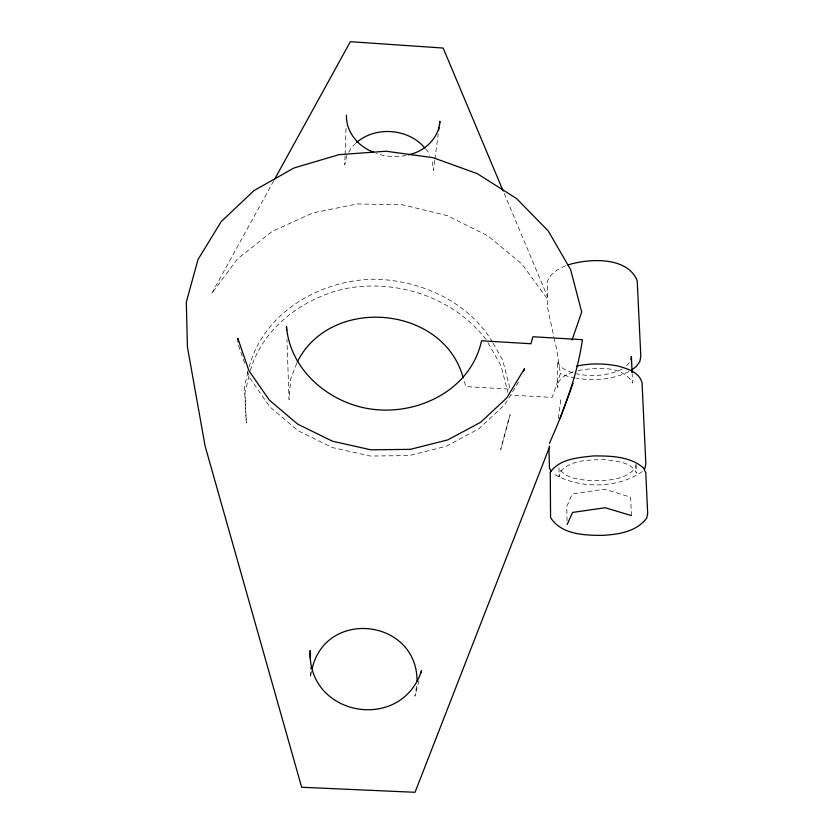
<?xml version="1.0" encoding="UTF-8"?>
<svg xmlns="http://www.w3.org/2000/svg" width="834" height="834" viewBox="0 0 834 834"><rect width="100%" height="100%" fill="white"/><g stroke="black" fill="none" stroke-linecap="round" stroke-linejoin="round"><path stroke-width="0.63" stroke-dasharray="4.17 3.13" d="M345.067 155.812L344.755 164.705L346.902 155.374M345.109 154.54L346.11 125.298M434.754 160.347L433.43 170.428L432.231 160.899M434.921 159.085L438.225 133.899M558.248 418.459L560.823 399.663M416.562 686.236L414.915 696.192L419.366 679.105M636.092 464.184L635.362 468.155C624.635 480.665 605.849 480.634 590.628 480.749C579.63 479.362 565.066 478.737 558.989 467.905L559.124 476.746L559.374 472.826C569.653 459.482 589.336 459.92 604.681 459.68C615.68 461.181 631.098 461.577 636.478 473.097L636.144 465.455M311.614 671.214L310.373 677.385L310.3 667.169M247.979 371.943L244.404 386.663L246.311 422.942L244.977 392.533L249.116 375.456M249.168 367.033C263.669 311.853 322.174 278.598 377.051 279.254C422.285 280.943 469.062 302.346 492.54 342.232M250.294 370.588C262.585 327.918 302.586 298.343 344.755 288.762C396.65 278.514 453.362 297.3 486.097 339.511M554.11 337.864L556.768 349.79L560.375 373.653L552.139 397.432L511.106 395.076M296.789 363.249L290.732 378.97L289.044 399.632L286.938 339.417M273.719 180.842L211.555 293.756L237.461 258.947L271.967 231.55L312.74 212.941L357.254 203.934L402.947 204.862L447.243 215.631L487.671 235.668L521.834 263.982L547.563 299.135M348.768 152.205L351.885 146.93L355.628 143.427M518.55 381.972L504.862 404.542L478.987 428.718L446.419 446.2L409.317 455.583L370.317 456.042L332.266 447.514L297.926 430.625L269.726 406.711L249.533 377.594L246.687 369.253M629.472 362.727L625.802 366.564M642.347 471.512C618.213 488.86 577.399 489.256 552.452 473.087M565.462 265.692L556.768 270.143L550.596 275.491L547.333 281.35L547.531 307.506L553.818 336.696M628.805 371.672C612.771 379.616 594.016 381.034 576.523 378.282M573.094 371.891L565.848 375.071L560.677 378.928L557.915 383.171L557.685 387.508L557.258 361.174C560.052 368.534 568.121 371.735 575.231 373.444M622.237 369.087C608.132 375.905 591.577 377.083 576.388 373.747M406.012 155.437C396.077 157.449 385.266 156.834 375.79 153.091M578.129 370.588C595.299 367.429 623.029 364.917 632.558 383.098L632.172 374.247M575.262 378.031L568.986 376.77L560.375 373.653M425.611 148.921L428.134 151.882L429.666 155.26M493.175 343.337L502.61 359.923L510.168 389.155L465.883 386.601L463.589 379.168M487.963 342.805L501.057 365.886L507.916 392.512M504.174 193.425L547.531 296.758M238.524 345.422L245.05 364.489M631.421 515.589L630.66 497.179L604.598 489.183L572.218 494.009L566.776 506.488L567.037 520.718M508.49 420.294L500.681 449.62L510.137 414.675L508.49 420.294"/><path stroke-width="1.25" d="M438.726 130.114L439.049 127.592M439.382 125.079L439.883 121.295C438.965 138.256 424.423 151.652 408.337 154.811M630.89 359.902L631.401 356.545L632.109 372.986M644.849 468.687L645.839 463.714L642.055 382.827C639.501 372.318 627.627 368.784 618.463 366.147C604.598 363.332 590.138 363.082 576.315 366.209M312.114 668.743C326.136 608.153 417.344 618.953 417.052 681.263M549.429 443.375C564.138 410.078 577.149 375.915 582.424 339.678L532.957 336.748L530.914 343.733L481.531 340.814C470.584 391.573 414.362 417.521 366.189 408.253C326.25 400.56 289.93 368.618 286.489 326.605L286.625 330.452M420.951 673.007L421.587 670.567C401.456 733.149 306.912 716.531 310.185 650.562L310.238 658.224M523.794 371.015L524.45 368.753L506.707 397.974L480.603 422.317L447.722 439.914L410.265 449.359L370.89 449.818L332.453 441.207L297.78 424.183L269.309 400.08L248.928 370.744L237.815 338.343L238.17 341.888M572.03 340.022L581.715 312.041L570.581 269.538L548.282 231.018L516.538 198.544L477.382 173.701L433.096 157.678L386.09 151.225L338.875 154.676L293.975 167.988L253.922 190.632L221.187 221.646L198.012 259.499L186.316 302.148L187.431 347.017L205.122 446.117L301.658 787.254L415.03 792.3L549.231 447.743M549.064 447.107L549.46 446.023M560.156 418.053L573.062 383.233M297.258 362.039C330.618 295.132 443.761 305.296 463.204 377.938M567.11 524.596L572.604 512.43L605.192 507.75L631.421 515.589M274.355 179.706L350.332 41.7L443.156 48.049L503.163 191.028M356.556 142.562C375.561 125.788 408.566 128.509 424.777 147.931M632.047 369.629L636.165 366.616L639.855 361.56L640.804 356.264L637.228 280.797C627.522 256.194 588.627 258.415 567.829 264.972M373.549 152.163C358.266 146.701 345.818 131.866 346.464 115.134M551.253 471.2L549.46 468.374L548.949 448.869M550.273 472.325L550.565 517.57C561.365 534.594 584.342 535.397 602.45 535.365C618.401 534.49 636.446 531.8 646.673 518.122L647.684 513.515L645.766 472.659L643.431 467.874C629.889 456.177 610.498 455.896 593.506 455.917C578.515 457.668 559.583 458.648 550.273 472.325"/></g></svg>
